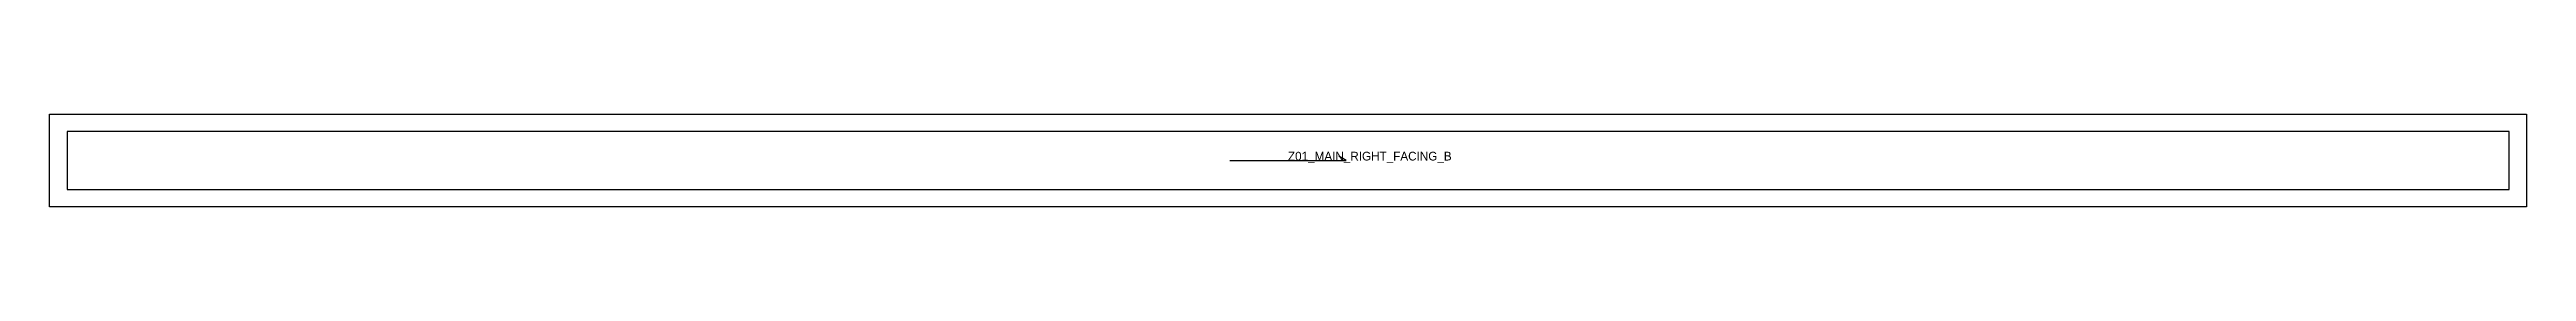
# Model space of a CAD drawing. Header units: millimetres. Extents: x -12 to 1688, y -12 to 52.
import ezdxf

# ---------------------------------------------------------------- set-up
doc = ezdxf.new("R2010")
doc.units = ezdxf.units.MM
for name, color, linetype in [('CUT', 1, 'Continuous'), ('GRAIN', 3, 'Continuous'), ('LABEL', 7, 'Continuous'), ('SEW', 5, 'Continuous')]:
    doc.layers.add(name, color=color, linetype=linetype)

msp = doc.modelspace()

# ---------------------------------------------------------------- linework, layer by layer
at = {"layer": 'CUT'}
msp.add_lwpolyline([(-12, -12), (-12, 52), (1688.1, 52), (1688.1, -12), (-12, -12)], close=True, dxfattribs=at)
at = {"layer": 'GRAIN'}
for p, q in [((798, 20), (878, 20)), ((878, 20), (873, 23))]:
    msp.add_line(p, q, dxfattribs=at)
at = {"layer": 'SEW'}
msp.add_lwpolyline([(0, 0), (1676.1, 0), (1676.1, 40), (0, 40)], close=True, dxfattribs=at)

# ---------------------------------------------------------------- texts
at = {"layer": 'LABEL'}
msp.add_text('Z01_MAIN_RIGHT_FACING_B', height=6, dxfattribs=at).set_placement((838, 20))

doc.saveas('drawing.dxf')
